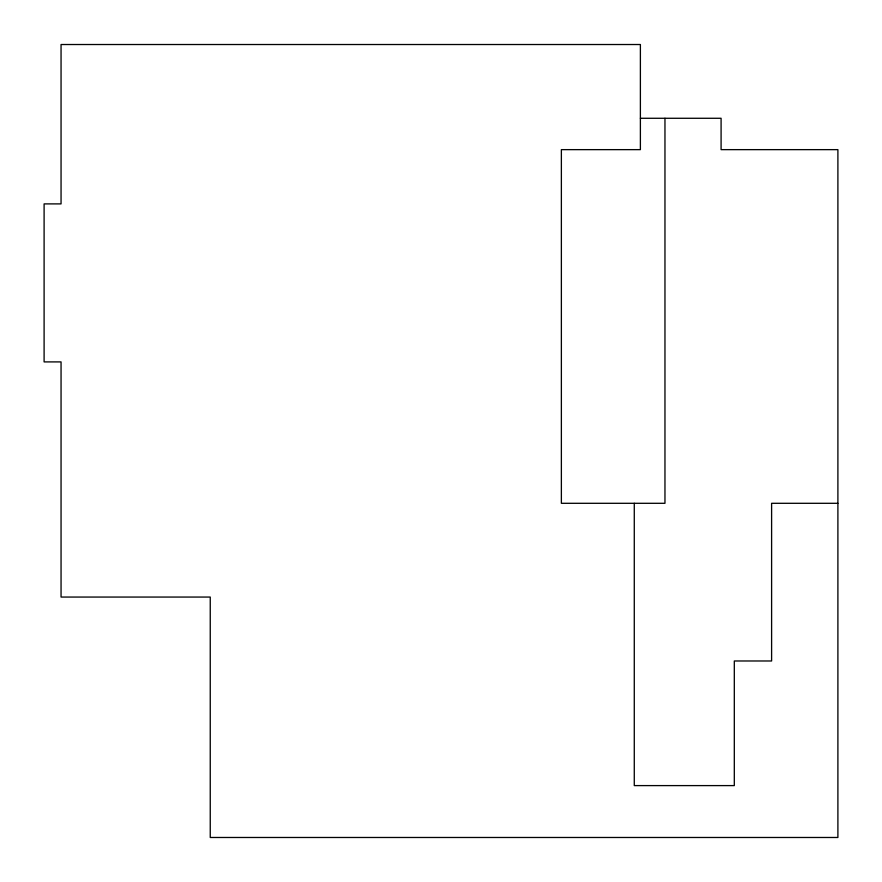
<?xml version="1.0" encoding="UTF-8"?>
<svg xmlns="http://www.w3.org/2000/svg" width="882" height="882" viewBox="0 0 882 882"><rect width="100%" height="100%" fill="white"/><g stroke="black" fill="none" stroke-linecap="round" stroke-linejoin="round"><path stroke-width="1.32" d="M640.387 118.276L721.09 118.276L721.09 149.642L837.9 149.642L837.9 837.481L210.247 837.481L210.247 597.059L61.056 597.059L61.056 361.907L44.1 361.907L44.1 203.896L61.056 203.896L61.056 44.519L640.387 44.519L640.387 149.642L561.371 149.642L561.371 503.302L664.962 503.302L664.962 118.276M837.9 503.302L771.607 503.302L771.607 660.982L734.309 660.982L734.309 785.597L634.279 785.597L634.279 503.302"/></g></svg>
